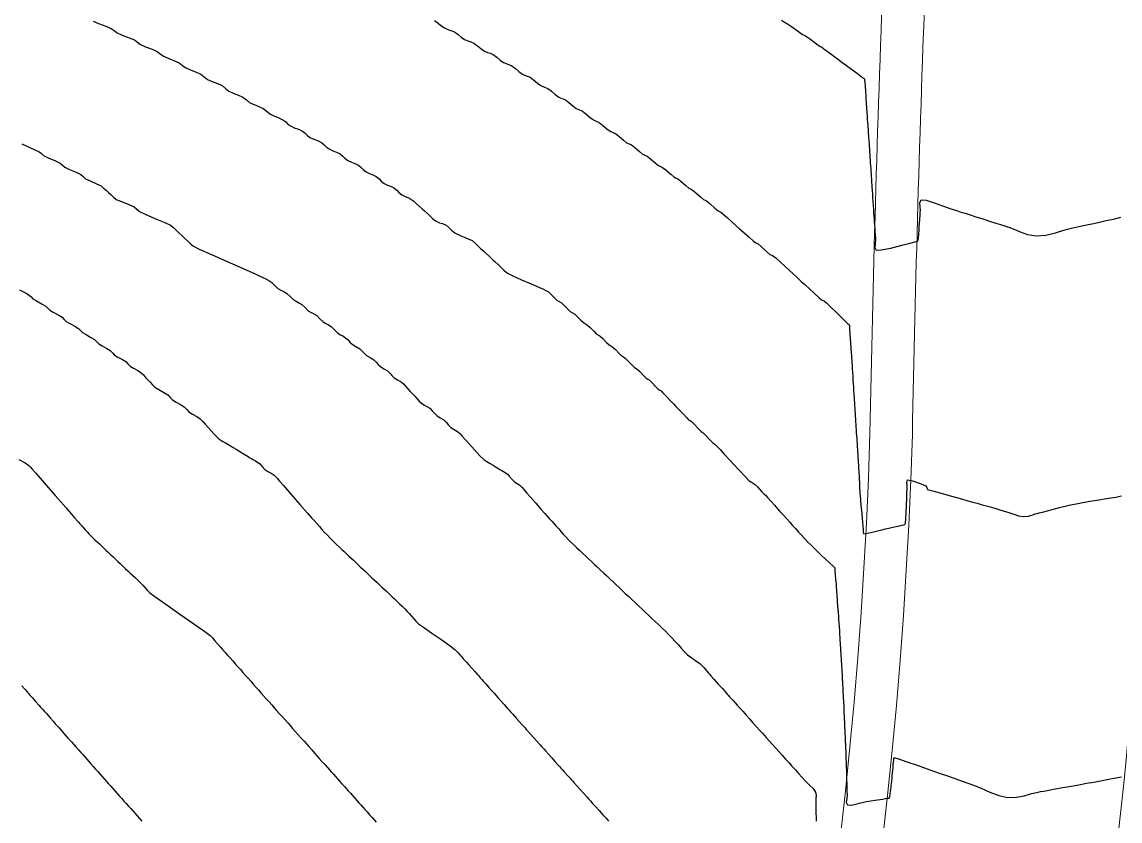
# Model space of a CAD drawing. Header units: millimetres. Extents: x 340454 to 342791, y 6993867 to 6995092.
# Drawn here: x 341771.3 to 341823, y 6994530.3 to 6994567.9 of the extents above; entities that cross this region are included whole.
import ezdxf

# ---------------------------------------------------------------- set-up
doc = ezdxf.new("R2010")
doc.units = ezdxf.units.MM
doc.header["$LTSCALE"] = 10
for name, color, linetype in [('T-HM-CURVA_INTERMEDIARIA', 45, 'Continuous'), ('T-HM-CURVA_MESTRA', 20, 'Continuous'), ('URB-Calçadas', 2, 'Continuous'), ('URB-Quadras', 3, 'Continuous')]:
    doc.layers.add(name, color=color, linetype=linetype)

msp = doc.modelspace()

# ---------------------------------------------------------------- linework, layer by layer
at = {"layer": 'T-HM-CURVA_INTERMEDIARIA', "color": 45, "linetype": 'Continuous', "lineweight": -3, "flags": 128}
for points, elevation in [([(341774.611, 6994567.986), (341774.858, 6994567.882), (341775.209, 6994567.749), (341775.461, 6994567.643), (341775.6, 6994567.538), (341775.739, 6994567.434), (341775.979, 6994567.332), (341776.31, 6994567.207), (341776.553, 6994567.102), (341776.697, 6994566.993), (341776.842, 6994566.883), (341777.073, 6994566.783), (341777.386, 6994566.664), (341777.621, 6994566.562), (341777.77, 6994566.448), (341777.919, 6994566.333), (341778.143, 6994566.235), (341778.437, 6994566.123), (341778.664, 6994566.023), (341778.818, 6994565.904), (341778.972, 6994565.784), (341779.189, 6994565.688), (341779.465, 6994565.583), (341779.685, 6994565.485), (341779.843, 6994565.361), (341780.001, 6994565.236), (341780.211, 6994565.142), (341780.471, 6994565.043), (341780.683, 6994564.947), (341780.845, 6994564.818), (341781.008, 6994564.69), (341781.211, 6994564.597), (341781.454, 6994564.505), (341781.66, 6994564.41), (341781.826, 6994564.277), (341781.992, 6994564.144), (341782.188, 6994564.053), (341782.416, 6994563.967), (341782.616, 6994563.874), (341782.74, 6994563.78), (341782.83, 6994563.692), (341782.955, 6994563.599), (341783.145, 6994563.51), (341783.358, 6994563.429), (341783.551, 6994563.338), (341783.678, 6994563.242), (341783.77, 6994563.151), (341783.897, 6994563.055), (341784.081, 6994562.967), (341784.28, 6994562.893), (341784.466, 6994562.803), (341784.596, 6994562.704), (341784.689, 6994562.611), (341784.819, 6994562.511), (341784.997, 6994562.425), (341785.182, 6994562.357), (341785.363, 6994562.269), (341785.494, 6994562.167), (341785.59, 6994562.071), (341785.721, 6994561.969), (341785.894, 6994561.885), (341786.065, 6994561.822), (341786.24, 6994561.736), (341786.374, 6994561.631), (341786.471, 6994561.532), (341786.605, 6994561.427), (341786.772, 6994561.345), (341786.931, 6994561.287), (341787.1, 6994561.203), (341787.236, 6994561.095), (341787.334, 6994560.994), (341787.47, 6994560.886), (341787.632, 6994560.805), (341787.778, 6994560.753), (341787.942, 6994560.67), (341788.08, 6994560.56), (341788.18, 6994560.456), (341788.318, 6994560.346), (341788.475, 6994560.266), (341788.61, 6994560.219), (341788.767, 6994560.138), (341788.908, 6994560.025), (341789.012, 6994559.917), (341789.148, 6994559.807), (341789.297, 6994559.73), (341789.426, 6994559.684), (341789.575, 6994559.607), (341789.715, 6994559.502), (341789.823, 6994559.398), (341789.961, 6994559.268), (341790.1, 6994559.145), (341790.213, 6994559.046), (341790.354, 6994558.921), (341790.494, 6994558.788), (341790.606, 6994558.678), (341790.757, 6994558.567), (341790.924, 6994558.49), (341791.068, 6994558.449), (341791.235, 6994558.371), (341791.381, 6994558.253), (341791.489, 6994558.134), (341791.641, 6994558.009), (341791.896, 6994557.887), (341792.197, 6994557.771), (341792.452, 6994557.648), (341792.606, 6994557.53), (341792.716, 6994557.418), (341792.856, 6994557.279), (341793.002, 6994557.145), (341793.121, 6994557.037), (341793.269, 6994556.901), (341793.418, 6994556.765), (341793.539, 6994556.655), (341793.691, 6994556.516), (341793.839, 6994556.369), (341793.957, 6994556.249), (341794.122, 6994556.122), (341794.372, 6994555.993), (341794.786, 6994555.806), (341795.244, 6994555.607), (341795.627, 6994555.443), (341795.815, 6994555.361), (341795.936, 6994555.301), (341796.049, 6994555.23), (341796.173, 6994555.114), (341796.334, 6994554.949), (341796.452, 6994554.836), (341796.563, 6994554.774), (341796.674, 6994554.711), (341796.796, 6994554.595), (341796.963, 6994554.424), (341797.08, 6994554.311), (341797.185, 6994554.252), (341797.29, 6994554.192), (341797.411, 6994554.076), (341797.582, 6994553.9), (341797.698, 6994553.787), (341797.797, 6994553.73), (341797.896, 6994553.674), (341798.016, 6994553.557), (341798.191, 6994553.377), (341798.307, 6994553.263), (341798.401, 6994553.209), (341798.494, 6994553.155), (341798.613, 6994553.038), (341798.792, 6994552.853), (341798.908, 6994552.739), (341798.995, 6994552.688), (341799.083, 6994552.637), (341799.202, 6994552.52), (341799.384, 6994552.33), (341799.499, 6994552.215), (341799.582, 6994552.167), (341799.664, 6994552.119), (341799.782, 6994552.001), (341799.967, 6994551.807), (341800.082, 6994551.692), (341800.159, 6994551.647), (341800.236, 6994551.601), (341800.354, 6994551.483), (341800.542, 6994551.285), (341800.657, 6994551.169), (341800.729, 6994551.126), (341800.8, 6994551.084), (341800.917, 6994550.964), (341801.109, 6994550.763), (341801.223, 6994550.646), (341801.29, 6994550.606), (341801.357, 6994550.566), (341801.436, 6994550.486), (341801.593, 6994550.321), (341801.781, 6994550.123), (341801.935, 6994549.963), (341802.058, 6994549.834), (341802.214, 6994549.672), (341802.408, 6994549.468), (341802.571, 6994549.296), (341802.654, 6994549.212), (341802.722, 6994549.172), (341802.79, 6994549.131), (341802.912, 6994549.005), (341803.115, 6994548.789), (341803.232, 6994548.667), (341803.289, 6994548.632), (341803.346, 6994548.598), (341803.466, 6994548.472), (341803.671, 6994548.252), (341803.788, 6994548.129), (341803.84, 6994548.097), (341803.892, 6994548.066), (341803.97, 6994547.984), (341804.136, 6994547.806), (341804.335, 6994547.592), (341804.599, 6994547.309), (341804.99, 6994546.89), (341805.345, 6994546.509), (341805.504, 6994546.34), (341805.577, 6994546.295), (341805.648, 6994546.251), (341805.716, 6994546.209), (341805.782, 6994546.169), (341805.894, 6994546.046), (341806.097, 6994545.822), (341806.208, 6994545.7), (341806.266, 6994545.664), (341806.365, 6994545.555), (341806.556, 6994545.343), (341806.692, 6994545.192), (341806.777, 6994545.094), (341806.862, 6994544.996), (341806.954, 6994544.894), (341807.098, 6994544.735), (341807.271, 6994544.544), (341807.418, 6994544.381), (341807.536, 6994544.25), (341807.685, 6994544.085), (341807.834, 6994543.919), (341807.953, 6994543.785), (341808.106, 6994543.619), (341808.265, 6994543.452), (341808.401, 6994543.315), (341808.574, 6994543.145), (341808.757, 6994542.97), (341808.913, 6994542.825), (341809.087, 6994542.662), (341809.29, 6994542.472), (341809.46, 6994542.312), (341809.533, 6994542.243), (341809.539, 6994542.172), (341809.545, 6994542.092), (341809.56, 6994541.909), (341809.577, 6994541.691), (341809.594, 6994541.472), (341809.608, 6994541.289), (341809.614, 6994541.209), (341809.618, 6994541.15), (341809.634, 6994540.941), (341809.65, 6994540.728), (341809.656, 6994540.642), (341809.67, 6994540.446), (341809.685, 6994540.245), (341809.688, 6994540.19), (341809.692, 6994540.134), (341809.705, 6994539.952), (341809.718, 6994539.763), (341809.723, 6994539.695), (341809.727, 6994539.626), (341809.739, 6994539.457), (341809.751, 6994539.281), (341809.756, 6994539.2), (341809.761, 6994539.119), (341809.771, 6994538.963), (341809.782, 6994538.798), (341809.788, 6994538.705), (341809.794, 6994538.612), (341809.803, 6994538.468), (341809.812, 6994538.315), (341809.819, 6994538.211), (341809.825, 6994538.106), (341809.833, 6994537.974), (341809.842, 6994537.832), (341809.848, 6994537.717), (341809.855, 6994537.602), (341809.862, 6994537.481), (341809.87, 6994537.349), (341809.877, 6994537.219), (341809.883, 6994537.098), (341809.89, 6994536.982), (341809.897, 6994536.865), (341809.904, 6994536.725), (341809.911, 6994536.594), (341809.917, 6994536.488), (341809.922, 6994536.382), (341809.93, 6994536.231), (341809.937, 6994536.09), (341809.942, 6994535.994), (341809.947, 6994535.898), (341809.955, 6994535.738), (341809.962, 6994535.585), (341809.966, 6994535.5), (341809.97, 6994535.414), (341809.978, 6994535.244), (341809.986, 6994535.081), (341809.989, 6994535.005), (341809.993, 6994534.93), (341810.001, 6994534.75), (341810.008, 6994534.577), (341810.011, 6994534.511), (341810.014, 6994534.445), (341810.022, 6994534.256), (341810.029, 6994534.073), (341810.032, 6994534.017), (341810.034, 6994533.961), (341810.042, 6994533.762), (341810.049, 6994533.568), (341810.053, 6994533.476), (341810.06, 6994533.268), (341810.068, 6994533.064), (341810.071, 6994532.991), (341810.075, 6994532.877), (341810.082, 6994532.672), (341810.085, 6994532.56), (341810.087, 6994532.506), (341810.09, 6994532.432), (341810.095, 6994532.261), (341810.102, 6994532.056), (341810.107, 6994531.883), (341810.111, 6994531.732), (341810.117, 6994531.552), (341810.099, 6994531.356), (341810.08, 6994531.195), (341810.13, 6994531.08), (341810.321, 6994531.063), (341810.642, 6994531.138), (341811.029, 6994531.224), (341811.438, 6994531.291), (341811.78, 6994531.348), (341811.933, 6994531.374), (341811.994, 6994531.384), (341812.045, 6994531.392), (341812.103, 6994531.396), (341812.126, 6994531.469), (341812.138, 6994531.531), (341812.151, 6994531.607), (341812.159, 6994531.664), (341812.167, 6994531.721), (341812.176, 6994531.795), (341812.187, 6994531.89), (341812.197, 6994531.989), (341812.216, 6994532.178), (341812.231, 6994532.326), (341812.244, 6994532.456), (341812.256, 6994532.578), (341812.267, 6994532.694), (341812.279, 6994532.811), (341812.293, 6994532.966), (341812.313, 6994533.179), (341812.324, 6994533.288), (341812.385, 6994533.291), (341812.541, 6994533.237), (341812.922, 6994533.105), (341813.41, 6994532.935), (341813.885, 6994532.77), (341814.227, 6994532.651), (341814.544, 6994532.542), (341814.796, 6994532.455), (341815.112, 6994532.344), (341815.368, 6994532.254), (341815.578, 6994532.179), (341815.795, 6994532.101), (341816.067, 6994532.003), (341816.423, 6994531.856), (341816.832, 6994531.675), (341817.264, 6994531.513), (341817.689, 6994531.425), (341818.091, 6994531.434), (341818.454, 6994531.504), (341818.751, 6994531.59), (341818.952, 6994531.645), (341819.108, 6994531.673), (341819.231, 6994531.696), (341819.386, 6994531.725), (341819.614, 6994531.767), (341819.911, 6994531.821), (341820.273, 6994531.887), (341820.569, 6994531.941), (341820.854, 6994531.992), (341821.108, 6994532.037), (341821.309, 6994532.073), (341821.49, 6994532.106), (341821.634, 6994532.131), (341821.815, 6994532.164), (341822.131, 6994532.223), (341822.606, 6994532.313), (341823.04, 6994532.394)], 707), ([(341790.681, 6994568.014), (341790.852, 6994567.897), (341790.991, 6994567.778), (341791.155, 6994567.665), (341791.32, 6994567.593), (341791.46, 6994567.551), (341791.624, 6994567.478), (341791.795, 6994567.36), (341791.942, 6994567.235), (341792.105, 6994567.121), (341792.26, 6994567.052), (341792.391, 6994567.012), (341792.546, 6994566.943), (341792.715, 6994566.824), (341792.871, 6994566.692), (341793.033, 6994566.577), (341793.178, 6994566.512), (341793.302, 6994566.474), (341793.447, 6994566.409), (341793.615, 6994566.289), (341793.778, 6994566.151), (341793.939, 6994566.035), (341794.133, 6994565.955), (341794.327, 6994565.875), (341794.494, 6994565.754), (341794.664, 6994565.61), (341794.824, 6994565.493), (341795.006, 6994565.417), (341795.187, 6994565.342), (341795.353, 6994565.22), (341795.53, 6994565.07), (341795.689, 6994564.952), (341795.859, 6994564.881), (341796.029, 6994564.809), (341796.193, 6994564.687), (341796.376, 6994564.531), (341796.534, 6994564.412), (341796.693, 6994564.345), (341796.851, 6994564.278), (341797.015, 6994564.154), (341797.206, 6994563.991), (341797.361, 6994563.873), (341797.508, 6994563.81), (341797.655, 6994563.746), (341797.818, 6994563.622), (341798.017, 6994563.452), (341798.169, 6994563.334), (341798.306, 6994563.275), (341798.442, 6994563.216), (341798.602, 6994563.092), (341798.809, 6994562.915), (341798.959, 6994562.796), (341799.086, 6994562.741), (341799.212, 6994562.686), (341799.369, 6994562.562), (341799.584, 6994562.378), (341799.733, 6994562.259), (341799.849, 6994562.208), (341799.966, 6994562.156), (341800.12, 6994562.033), (341800.342, 6994561.842), (341800.489, 6994561.723), (341800.596, 6994561.675), (341800.703, 6994561.628), (341800.856, 6994561.504), (341801.084, 6994561.307), (341801.229, 6994561.187), (341801.327, 6994561.143), (341801.426, 6994561.099), (341801.576, 6994560.975), (341801.809, 6994560.773), (341801.954, 6994560.652), (341802.043, 6994560.612), (341802.133, 6994560.571), (341802.281, 6994560.447), (341802.519, 6994560.24), (341802.663, 6994560.118), (341802.744, 6994560.081), (341802.825, 6994560.044), (341802.972, 6994559.919), (341803.215, 6994559.707), (341803.358, 6994559.584), (341803.431, 6994559.551), (341803.503, 6994559.517), (341803.65, 6994559.391), (341803.895, 6994559.174), (341804.038, 6994559.051), (341804.103, 6994559.021), (341804.168, 6994558.991), (341804.264, 6994558.908), (341804.464, 6994558.731), (341804.704, 6994558.519), (341804.898, 6994558.348), (341805.054, 6994558.21), (341805.252, 6994558.037), (341805.501, 6994557.816), (341805.713, 6994557.628), (341805.812, 6994557.544), (341805.868, 6994557.521), (341805.924, 6994557.497), (341806.068, 6994557.369), (341806.325, 6994557.137), (341806.483, 6994556.999), (341806.568, 6994556.961), (341806.653, 6994556.923), (341806.758, 6994556.832), (341806.959, 6994556.646), (341807.2, 6994556.423), (341807.398, 6994556.243), (341807.558, 6994556.096), (341807.759, 6994555.913), (341807.961, 6994555.728), (341808.124, 6994555.579), (341808.33, 6994555.391), (341808.587, 6994555.154), (341808.806, 6994554.953), (341808.913, 6994554.858), (341808.985, 6994554.826), (341809.057, 6994554.793), (341809.157, 6994554.701), (341809.359, 6994554.505), (341809.6, 6994554.271), (341809.84, 6994554.037), (341810.041, 6994553.84), (341810.134, 6994553.749), (341810.182, 6994553.706), (341810.225, 6994553.659), (341810.237, 6994553.514), (341810.252, 6994553.245), (341810.265, 6994553.034), (341810.278, 6994552.835), (341810.284, 6994552.744), (341810.288, 6994552.688), (341810.295, 6994552.573), (341810.309, 6994552.362), (341810.317, 6994552.243), (341810.322, 6994552.157), (341810.336, 6994551.953), (341810.349, 6994551.743), (341810.353, 6994551.685), (341810.357, 6994551.627), (341810.369, 6994551.438), (341810.382, 6994551.242), (341810.386, 6994551.169), (341810.391, 6994551.097), (341810.402, 6994550.924), (341810.414, 6994550.741), (341810.419, 6994550.654), (341810.425, 6994550.567), (341810.435, 6994550.409), (341810.446, 6994550.241), (341810.452, 6994550.139), (341810.459, 6994550.038), (341810.468, 6994549.895), (341810.478, 6994549.74), (341810.485, 6994549.624), (341810.493, 6994549.509), (341810.501, 6994549.381), (341810.51, 6994549.239), (341810.519, 6994549.106), (341810.527, 6994548.981), (341810.534, 6994548.859), (341810.542, 6994548.738), (341810.551, 6994548.589), (341810.56, 6994548.453), (341810.567, 6994548.345), (341810.574, 6994548.237), (341810.584, 6994548.076), (341810.594, 6994547.925), (341810.6, 6994547.831), (341810.606, 6994547.736), (341810.617, 6994547.562), (341810.627, 6994547.398), (341810.632, 6994547.317), (341810.637, 6994547.236), (341810.649, 6994547.049), (341810.66, 6994546.871), (341810.664, 6994546.803), (341810.669, 6994546.735), (341810.681, 6994546.547), (341810.692, 6994546.367), (341810.695, 6994546.314), (341810.698, 6994546.262), (341810.696, 6994546.153), (341810.694, 6994546.051), (341810.693, 6994545.988), (341810.712, 6994545.786), (341810.732, 6994545.583), (341810.74, 6994545.504), (341810.75, 6994545.391), (341810.77, 6994545.188), (341810.78, 6994545.077), (341810.786, 6994545.021), (341810.793, 6994544.947), (341810.808, 6994544.775), (341810.827, 6994544.571), (341810.846, 6994544.366), (341810.863, 6994544.182), (341810.873, 6994544.064), (341810.872, 6994543.935), (341810.893, 6994543.837), (341811.079, 6994543.863), (341811.43, 6994543.95), (341811.745, 6994544.03), (341811.932, 6994544.072), (341812.08, 6994544.105), (341812.267, 6994544.148), (341812.503, 6994544.202), (341812.701, 6994544.248), (341812.786, 6994544.267), (341812.84, 6994544.271), (341812.859, 6994544.335), (341812.871, 6994544.411), (341812.878, 6994544.485), (341812.886, 6994544.578), (341812.89, 6994544.645), (341812.895, 6994544.73), (341812.897, 6994544.783), (341812.901, 6994544.874), (341812.905, 6994544.972), (341812.908, 6994545.071), (341812.915, 6994545.252), (341812.923, 6994545.459), (341812.926, 6994545.553), (341812.93, 6994545.648), (341812.935, 6994545.801), (341812.94, 6994545.946), (341812.943, 6994546.03), (341812.946, 6994546.115), (341812.937, 6994546.25), (341812.962, 6994546.38), (341813.201, 6994546.329), (341813.6, 6994546.196), (341813.829, 6994546.104), (341813.869, 6994546.018), (341813.91, 6994545.933), (341814.009, 6994545.896), (341814.205, 6994545.844), (341814.439, 6994545.782), (341814.71, 6994545.705), (341815.099, 6994545.596), (341815.5, 6994545.484), (341815.805, 6994545.398), (341816.044, 6994545.332), (341816.234, 6994545.279), (341816.473, 6994545.211), (341816.741, 6994545.134), (341817.066, 6994545.04), (341817.396, 6994544.944), (341817.681, 6994544.861), (341817.963, 6994544.765), (341818.19, 6994544.684), (341818.417, 6994544.647), (341818.659, 6994544.676), (341818.861, 6994544.738), (341818.972, 6994544.779), (341819.068, 6994544.803), (341819.163, 6994544.826), (341819.311, 6994544.863), (341819.552, 6994544.922), (341819.768, 6994544.979), (341820.124, 6994545.071), (341820.572, 6994545.181), (341821.061, 6994545.288), (341821.543, 6994545.377), (341821.976, 6994545.445), (341822.325, 6994545.495), (341822.557, 6994545.531), (341822.777, 6994545.573), (341822.961, 6994545.61), (341823.042, 6994545.635)], 708), ([(341807.03, 6994568.034), (341807.214, 6994567.903), (341807.262, 6994567.884), (341807.31, 6994567.866), (341807.497, 6994567.732), (341807.834, 6994567.49), (341808.018, 6994567.358), (341808.092, 6994567.328), (341808.163, 6994567.3), (341808.344, 6994567.167), (341808.675, 6994566.924), (341808.855, 6994566.792), (341808.906, 6994566.771), (341809.019, 6994566.687), (341809.283, 6994566.49), (341809.599, 6994566.256), (341809.864, 6994566.061), (341810.085, 6994565.899), (341810.326, 6994565.721), (341810.605, 6994565.513), (341810.838, 6994565.338), (341810.937, 6994565.261), (341810.942, 6994565.191), (341810.948, 6994565.108), (341810.961, 6994564.918), (341810.977, 6994564.69), (341810.993, 6994564.464), (341811.006, 6994564.274), (341811.012, 6994564.19), (341811.017, 6994564.111), (341811.031, 6994563.904), (341811.046, 6994563.689), (341811.05, 6994563.632), (341811.054, 6994563.574), (341811.067, 6994563.386), (341811.08, 6994563.189), (341811.086, 6994563.114), (341811.091, 6994563.038), (341811.102, 6994562.869), (341811.115, 6994562.688), (341811.121, 6994562.596), (341811.127, 6994562.503), (341811.138, 6994562.352), (341811.149, 6994562.187), (341811.156, 6994562.078), (341811.164, 6994561.968), (341811.173, 6994561.835), (341811.183, 6994561.687), (341811.192, 6994561.559), (341811.2, 6994561.434), (341811.209, 6994561.31), (341811.217, 6994561.186), (341811.227, 6994561.036), (341811.236, 6994560.9), (341811.244, 6994560.793), (341811.251, 6994560.685), (341811.262, 6994560.52), (341811.273, 6994560.367), (341811.279, 6994560.276), (341811.285, 6994560.185), (341811.297, 6994560.004), (341811.308, 6994559.835), (341811.314, 6994559.759), (341811.319, 6994559.684), (341811.332, 6994559.489), (341811.344, 6994559.302), (341811.348, 6994559.243), (341811.352, 6994559.183), (341811.366, 6994558.974), (341811.38, 6994558.771), (341811.386, 6994558.682), (341811.394, 6994558.564), (341811.408, 6994558.354), (341811.416, 6994558.24), (341811.419, 6994558.182), (341811.425, 6994558.104), (341811.437, 6994557.924), (341811.451, 6994557.709), (341811.44, 6994557.504), (341811.427, 6994557.325), (341811.485, 6994557.201), (341811.72, 6994557.207), (341812.178, 6994557.3), (341812.701, 6994557.429), (341813.133, 6994557.544), (341813.314, 6994557.594), (341813.386, 6994557.61), (341813.443, 6994557.616), (341813.464, 6994557.692), (341813.474, 6994557.755), (341813.483, 6994557.834), (341813.489, 6994557.89), (341813.494, 6994557.95), (341813.5, 6994558.012), (341813.505, 6994558.085), (341813.509, 6994558.136), (341813.518, 6994558.297), (341813.529, 6994558.469), (341813.533, 6994558.526), (341813.536, 6994558.583), (341813.542, 6994558.688), (341813.552, 6994558.839), (341813.559, 6994558.96), (341813.567, 6994559.081), (341813.552, 6994559.227), (341813.54, 6994559.431), (341813.597, 6994559.577), (341813.833, 6994559.551), (341814.26, 6994559.415), (341814.706, 6994559.251), (341814.999, 6994559.145), (341815.172, 6994559.091), (341815.308, 6994559.048), (341815.48, 6994558.993), (341815.669, 6994558.934), (341815.906, 6994558.859), (341816.176, 6994558.774), (341816.464, 6994558.684), (341816.823, 6994558.571), (341817.117, 6994558.478), (341817.343, 6994558.407), (341817.497, 6994558.359), (341817.619, 6994558.321), (341817.773, 6994558.272), (341817.969, 6994558.189), (341818.259, 6994558.062), (341818.618, 6994557.942), (341819.024, 6994557.878), (341819.47, 6994557.912), (341819.934, 6994558.019), (341820.374, 6994558.149), (341820.748, 6994558.25), (341821.027, 6994558.31), (341821.247, 6994558.358), (341821.463, 6994558.405), (341821.728, 6994558.462), (341822.061, 6994558.534), (341822.324, 6994558.591), (341822.656, 6994558.663), (341823.004, 6994558.746)], 709), ([(341771.256, 6994562.202), (341771.482, 6994562.097), (341771.836, 6994561.942), (341772.067, 6994561.834), (341772.172, 6994561.744), (341772.277, 6994561.654), (341772.497, 6994561.551), (341772.834, 6994561.404), (341773.059, 6994561.296), (341773.168, 6994561.202), (341773.277, 6994561.108), (341773.492, 6994561.005), (341773.811, 6994560.866), (341774.031, 6994560.76), (341774.144, 6994560.661), (341774.257, 6994560.562), (341774.466, 6994560.461), (341774.769, 6994560.328), (341774.983, 6994560.224), (341775.104, 6994560.126), (341775.218, 6994560.017), (341775.336, 6994559.913), (341775.457, 6994559.806), (341775.573, 6994559.693), (341775.702, 6994559.591), (341775.946, 6994559.486), (341776.297, 6994559.353), (341776.546, 6994559.245), (341776.672, 6994559.133), (341776.798, 6994559.019), (341777.06, 6994558.896), (341777.523, 6994558.698), (341777.987, 6994558.499), (341778.251, 6994558.373), (341778.387, 6994558.262), (341778.513, 6994558.134), (341778.645, 6994558.013), (341778.78, 6994557.89), (341778.915, 6994557.766), (341779.053, 6994557.641), (341779.186, 6994557.506), (341779.332, 6994557.386), (341779.606, 6994557.253), (341780.188, 6994556.991), (341780.928, 6994556.662), (341781.673, 6994556.332), (341782.272, 6994556.066), (341782.573, 6994555.929), (341782.749, 6994555.842), (341782.888, 6994555.767), (341783.022, 6994555.679), (341783.163, 6994555.54), (341783.305, 6994555.401), (341783.448, 6994555.315), (341783.594, 6994555.245), (341783.738, 6994555.158), (341783.882, 6994555.016), (341784.026, 6994554.874), (341784.166, 6994554.789), (341784.303, 6994554.723), (341784.444, 6994554.637), (341784.591, 6994554.491), (341784.737, 6994554.346), (341784.873, 6994554.263), (341785.002, 6994554.201), (341785.14, 6994554.116), (341785.289, 6994553.968), (341785.437, 6994553.819), (341785.57, 6994553.737), (341785.692, 6994553.679), (341785.826, 6994553.596), (341785.976, 6994553.444), (341786.127, 6994553.292), (341786.257, 6994553.211), (341786.371, 6994553.158), (341786.502, 6994553.075), (341786.616, 6994552.968), (341786.697, 6994552.871), (341786.807, 6994552.766), (341786.988, 6994552.661), (341787.169, 6994552.555), (341787.282, 6994552.448), (341787.367, 6994552.345), (341787.477, 6994552.24), (341787.651, 6994552.138), (341787.826, 6994552.036), (341787.939, 6994551.927), (341788.028, 6994551.82), (341788.138, 6994551.714), (341788.306, 6994551.615), (341788.473, 6994551.516), (341788.586, 6994551.407), (341788.68, 6994551.296), (341788.789, 6994551.189), (341788.951, 6994551.093), (341789.112, 6994550.997), (341789.221, 6994550.897), (341789.314, 6994550.793), (341789.431, 6994550.664), (341789.546, 6994550.543), (341789.639, 6994550.446), (341789.756, 6994550.324), (341789.873, 6994550.194), (341789.968, 6994550.088), (341790.088, 6994549.979), (341790.217, 6994549.895), (341790.33, 6994549.841), (341790.459, 6994549.757), (341790.583, 6994549.637), (341790.681, 6994549.517), (341790.793, 6994549.406), (341790.958, 6994549.306), (341791.123, 6994549.207), (341791.24, 6994549.09), (341791.345, 6994548.964), (341791.459, 6994548.85), (341791.617, 6994548.755), (341791.775, 6994548.659), (341791.885, 6994548.556), (341791.987, 6994548.439), (341792.114, 6994548.296), (341792.301, 6994548.092), (341792.575, 6994547.792), (341792.842, 6994547.504), (341793.01, 6994547.336), (341793.153, 6994547.239), (341793.301, 6994547.156), (341793.445, 6994547.067), (341793.583, 6994546.983), (341793.759, 6994546.874), (341793.855, 6994546.815), (341793.932, 6994546.768), (341794.01, 6994546.723), (341794.119, 6994546.653), (341794.207, 6994546.556), (341794.338, 6994546.404), (341794.453, 6994546.285), (341794.579, 6994546.208), (341794.704, 6994546.13), (341794.798, 6994546.038), (341794.907, 6994545.912), (341795.04, 6994545.758), (341795.213, 6994545.56), (341795.46, 6994545.275), (341795.707, 6994544.991), (341795.878, 6994544.796), (341795.995, 6994544.666), (341796.088, 6994544.563), (341796.205, 6994544.434), (341796.323, 6994544.304), (341796.418, 6994544.199), (341796.537, 6994544.067), (341796.656, 6994543.934), (341796.751, 6994543.826), (341796.874, 6994543.694), (341797.001, 6994543.56), (341797.11, 6994543.45), (341797.248, 6994543.314), (341797.389, 6994543.179), (341797.509, 6994543.068), (341797.659, 6994542.928), (341797.807, 6994542.788), (341797.927, 6994542.676), (341798.077, 6994542.534), (341798.228, 6994542.392), (341798.35, 6994542.277), (341798.504, 6994542.132), (341798.658, 6994541.987), (341798.782, 6994541.87), (341798.939, 6994541.723), (341799.096, 6994541.575), (341799.223, 6994541.455), (341799.382, 6994541.305), (341799.542, 6994541.154), (341799.672, 6994541.032), (341799.834, 6994540.879), (341799.998, 6994540.725), (341800.13, 6994540.6), (341800.296, 6994540.444), (341800.462, 6994540.287), (341800.597, 6994540.16), (341800.767, 6994540), (341800.937, 6994539.84), (341801.075, 6994539.71), (341801.247, 6994539.547), (341801.421, 6994539.382), (341801.559, 6994539.249), (341801.723, 6994539.085), (341801.88, 6994538.921), (341802.001, 6994538.788), (341802.155, 6994538.62), (341802.306, 6994538.448), (341802.428, 6994538.307), (341802.595, 6994538.147), (341802.797, 6994537.997), (341802.985, 6994537.88), (341803.179, 6994537.735), (341803.375, 6994537.537), (341803.526, 6994537.358), (341803.59, 6994537.277), (341803.637, 6994537.222), (341803.706, 6994537.145), (341803.864, 6994536.97), (341804.052, 6994536.76), (341804.242, 6994536.549), (341804.403, 6994536.369), (341804.473, 6994536.291), (341804.513, 6994536.245), (341804.583, 6994536.167), (341804.744, 6994535.987), (341804.938, 6994535.772), (341805.091, 6994535.601), (341805.215, 6994535.464), (341805.37, 6994535.291), (341805.531, 6994535.112), (341805.667, 6994534.959), (341805.838, 6994534.769), (341806.007, 6994534.58), (341806.142, 6994534.43), (341806.305, 6994534.248), (341806.466, 6994534.07), (341806.593, 6994533.929), (341806.753, 6994533.75), (341806.918, 6994533.567), (341807.055, 6994533.415), (341807.223, 6994533.227), (341807.388, 6994533.045), (341807.519, 6994532.899), (341807.683, 6994532.717), (341807.851, 6994532.531), (341807.987, 6994532.379), (341808.156, 6994532.191), (341808.352, 6994531.997), (341808.514, 6994531.84), (341808.623, 6994531.673), (341808.659, 6994531.51), (341808.647, 6994531.365), (341808.637, 6994531.185), (341808.641, 6994531.013), (341808.645, 6994530.876), (341808.649, 6994530.703), (341808.654, 6994530.484), (341808.658, 6994530.3)], 706), ([(341771.118, 6994547.346), (341771.403, 6994547.175), (341771.581, 6994547.062), (341771.661, 6994546.979), (341771.736, 6994546.89), (341771.91, 6994546.691), (341772.309, 6994546.233), (341772.821, 6994545.645), (341773.333, 6994545.057), (341773.734, 6994544.597), (341773.91, 6994544.396), (341773.991, 6994544.305), (341774.074, 6994544.214), (341774.156, 6994544.123), (341774.24, 6994544.03), (341774.323, 6994543.937), (341774.409, 6994543.843), (341774.499, 6994543.75), (341774.597, 6994543.653), (341774.696, 6994543.558), (341774.803, 6994543.459), (341774.907, 6994543.361), (341775.013, 6994543.261), (341775.118, 6994543.162), (341775.227, 6994543.06), (341775.334, 6994542.958), (341775.445, 6994542.854), (341775.554, 6994542.751), (341775.667, 6994542.645), (341775.779, 6994542.539), (341775.894, 6994542.431), (341776.008, 6994542.323), (341776.125, 6994542.213), (341776.242, 6994542.103), (341776.361, 6994541.99), (341776.48, 6994541.878), (341776.602, 6994541.763), (341776.726, 6994541.646), (341776.841, 6994541.532), (341776.95, 6994541.416), (341777.057, 6994541.299), (341777.163, 6994541.177), (341777.278, 6994541.061), (341777.517, 6994540.888), (341778.037, 6994540.523), (341778.696, 6994540.062), (341779.356, 6994539.6), (341779.877, 6994539.234), (341780.119, 6994539.057), (341780.237, 6994538.935), (341780.346, 6994538.804), (341780.47, 6994538.659), (341780.595, 6994538.514), (341780.71, 6994538.384), (341780.826, 6994538.256), (341780.944, 6994538.126), (341781.062, 6994537.994), (341781.183, 6994537.853), (341781.306, 6994537.71), (341781.425, 6994537.576), (341781.545, 6994537.444), (341781.667, 6994537.31), (341781.789, 6994537.173), (341781.908, 6994537.034), (341782.029, 6994536.895), (341782.153, 6994536.756), (341782.276, 6994536.62), (341782.394, 6994536.483), (341782.511, 6994536.347), (341782.635, 6994536.209), (341782.763, 6994536.067), (341782.894, 6994535.923), (341783.019, 6994535.783), (341783.134, 6994535.65), (341783.249, 6994535.517), (341783.375, 6994535.376), (341783.509, 6994535.228), (341783.647, 6994535.076), (341783.774, 6994534.934), (341783.886, 6994534.804), (341783.999, 6994534.674), (341784.127, 6994534.532), (341784.268, 6994534.376), (341784.413, 6994534.216), (341784.542, 6994534.072), (341784.652, 6994533.945), (341784.761, 6994533.819), (341784.902, 6994533.663), (341785.039, 6994533.511), (341785.147, 6994533.387), (341785.254, 6994533.264), (341785.384, 6994533.119), (341785.537, 6994532.951), (341785.647, 6994532.829), (341785.738, 6994532.728), (341785.824, 6994532.632), (341785.929, 6994532.512), (341786.033, 6994532.392), (341786.12, 6994532.296), (341786.212, 6994532.194), (341786.325, 6994532.069), (341786.441, 6994531.941), (341786.537, 6994531.835), (341786.622, 6994531.739), (341786.724, 6994531.623), (341786.825, 6994531.507), (341786.923, 6994531.399), (341787.032, 6994531.279), (341787.127, 6994531.173), (341787.226, 6994531.06), (341787.324, 6994530.947), (341787.409, 6994530.853), (341787.508, 6994530.743), (341787.631, 6994530.608), (341787.755, 6994530.471), (341787.859, 6994530.356), (341787.943, 6994530.263)], 704), ([(341771.249, 6994536.686), (341771.388, 6994536.525), (341771.488, 6994536.41), (341771.57, 6994536.319), (341771.652, 6994536.228), (341771.735, 6994536.136), (341771.819, 6994536.043), (341771.917, 6994535.93), (341772.052, 6994535.773), (341772.152, 6994535.658), (341772.238, 6994535.563), (341772.324, 6994535.468), (341772.41, 6994535.372), (341772.498, 6994535.274), (341772.596, 6994535.162), (341772.728, 6994535.01), (341772.828, 6994534.895), (341772.917, 6994534.796), (341773.007, 6994534.697), (341773.104, 6994534.585), (341773.232, 6994534.438), (341773.332, 6994534.323), (341773.423, 6994534.222), (341773.515, 6994534.12), (341773.608, 6994534.018), (341773.702, 6994533.913), (341773.799, 6994533.801), (341773.923, 6994533.659), (341774.023, 6994533.545), (341774.118, 6994533.439), (341774.214, 6994533.333), (341774.311, 6994533.227), (341774.409, 6994533.117), (341774.507, 6994533.005), (341774.625, 6994532.869), (341774.725, 6994532.755), (341774.825, 6994532.644), (341774.925, 6994532.534), (341775.022, 6994532.423), (341775.137, 6994532.292), (341775.236, 6994532.178), (341775.338, 6994532.065), (341775.44, 6994531.952), (341775.544, 6994531.839), (341775.648, 6994531.722), (341775.746, 6994531.611), (341775.855, 6994531.486), (341775.955, 6994531.372), (341776.061, 6994531.254), (341776.168, 6994531.137), (341776.275, 6994531.018), (341776.385, 6994530.897), (341776.483, 6994530.785), (341776.586, 6994530.667), (341776.687, 6994530.553), (341776.798, 6994530.43), (341776.909, 6994530.308)], 703)]:
    msp.add_lwpolyline(points, dxfattribs=dict(at, elevation=elevation))
at = {"layer": 'T-HM-CURVA_MESTRA', "color": 20, "linetype": 'Continuous', "lineweight": -3, "elevation": 705, "flags": 128}
msp.add_lwpolyline([(341771.147, 6994555.334), (341771.421, 6994555.185), (341771.599, 6994555.081), (341771.687, 6994554.993), (341771.775, 6994554.906), (341771.947, 6994554.805), (341772.21, 6994554.661), (341772.384, 6994554.558), (341772.475, 6994554.467), (341772.566, 6994554.376), (341772.734, 6994554.277), (341772.987, 6994554.137), (341773.158, 6994554.036), (341773.252, 6994553.941), (341773.346, 6994553.846), (341773.511, 6994553.748), (341773.753, 6994553.614), (341773.921, 6994553.513), (341774.018, 6994553.415), (341774.115, 6994553.317), (341774.276, 6994553.22), (341774.509, 6994553.091), (341774.673, 6994552.992), (341774.773, 6994552.89), (341774.872, 6994552.788), (341775.03, 6994552.692), (341775.253, 6994552.569), (341775.415, 6994552.47), (341775.517, 6994552.365), (341775.619, 6994552.26), (341775.774, 6994552.165), (341775.987, 6994552.047), (341776.146, 6994551.948), (341776.251, 6994551.84), (341776.355, 6994551.732), (341776.508, 6994551.637), (341776.711, 6994551.525), (341776.867, 6994551.427), (341776.978, 6994551.321), (341777.081, 6994551.204), (341777.189, 6994551.092), (341777.299, 6994550.977), (341777.404, 6994550.857), (341777.521, 6994550.745), (341777.701, 6994550.634), (341777.945, 6994550.498), (341778.128, 6994550.383), (341778.242, 6994550.264), (341778.355, 6994550.144), (341778.52, 6994550.04), (341778.731, 6994549.923), (341778.899, 6994549.817), (341779.015, 6994549.694), (341779.131, 6994549.571), (341779.292, 6994549.468), (341779.494, 6994549.357), (341779.657, 6994549.253), (341779.78, 6994549.132), (341779.893, 6994549), (341780.056, 6994548.814), (341780.288, 6994548.555), (341780.517, 6994548.332), (341780.691, 6994548.206), (341780.842, 6994548.122), (341781.026, 6994548.017), (341781.204, 6994547.908), (341781.345, 6994547.82), (341781.518, 6994547.714), (341781.729, 6994547.584), (341781.906, 6994547.475), (341781.994, 6994547.42), (341782.062, 6994547.379), (341782.129, 6994547.338), (341782.257, 6994547.269), (341782.455, 6994547.137), (341782.576, 6994547.004), (341782.697, 6994546.871), (341782.839, 6994546.778), (341782.999, 6994546.691), (341783.143, 6994546.596), (341783.271, 6994546.467), (341783.388, 6994546.324), (341783.576, 6994546.109), (341783.934, 6994545.698), (341784.348, 6994545.222), (341784.706, 6994544.811), (341784.894, 6994544.596), (341785.016, 6994544.46), (341785.139, 6994544.324), (341785.263, 6994544.187), (341785.388, 6994544.048), (341785.513, 6994543.908), (341785.641, 6994543.768), (341785.777, 6994543.627), (341785.923, 6994543.484), (341786.073, 6994543.34), (341786.231, 6994543.193), (341786.342, 6994543.089), (341786.432, 6994543.004), (341786.545, 6994542.898), (341786.658, 6994542.791), (341786.75, 6994542.704), (341786.865, 6994542.596), (341786.981, 6994542.487), (341787.074, 6994542.399), (341787.192, 6994542.288), (341787.31, 6994542.177), (341787.405, 6994542.088), (341787.525, 6994541.975), (341787.645, 6994541.862), (341787.742, 6994541.77), (341787.864, 6994541.655), (341787.987, 6994541.539), (341788.086, 6994541.446), (341788.21, 6994541.328), (341788.336, 6994541.21), (341788.437, 6994541.115), (341788.564, 6994540.995), (341788.692, 6994540.875), (341788.795, 6994540.778), (341788.925, 6994540.655), (341789.055, 6994540.531), (341789.159, 6994540.432), (341789.282, 6994540.309), (341789.399, 6994540.185), (341789.491, 6994540.085), (341789.606, 6994539.959), (341789.72, 6994539.83), (341789.811, 6994539.724), (341789.937, 6994539.604), (341790.162, 6994539.438), (341790.564, 6994539.158), (341791.025, 6994538.841), (341791.426, 6994538.562), (341791.649, 6994538.396), (341791.791, 6994538.253), (341791.9, 6994538.125), (341791.968, 6994538.04), (341792.042, 6994537.954), (341792.116, 6994537.868), (341792.188, 6994537.787), (341792.302, 6994537.661), (341792.439, 6994537.508), (341792.578, 6994537.353), (341792.695, 6994537.223), (341792.767, 6994537.143), (341792.838, 6994537.06), (341792.909, 6994536.977), (341792.981, 6994536.897), (341793.099, 6994536.766), (341793.242, 6994536.608), (341793.386, 6994536.447), (341793.508, 6994536.312), (341793.579, 6994536.232), (341793.647, 6994536.153), (341793.715, 6994536.074), (341793.813, 6994535.965), (341793.961, 6994535.801), (341794.057, 6994535.694), (341794.123, 6994535.618), (341794.188, 6994535.542), (341794.26, 6994535.462), (341794.384, 6994535.324), (341794.534, 6994535.158), (341794.686, 6994534.989), (341794.815, 6994534.846), (341794.886, 6994534.767), (341794.948, 6994534.695), (341795.01, 6994534.623), (341795.082, 6994534.543), (341795.211, 6994534.4), (341795.366, 6994534.228), (341795.524, 6994534.053), (341795.657, 6994533.905), (341795.728, 6994533.825), (341795.787, 6994533.758), (341795.846, 6994533.69), (341795.917, 6994533.611), (341796.051, 6994533.462), (341796.212, 6994533.283), (341796.376, 6994533.102), (341796.514, 6994532.949), (341796.585, 6994532.869), (341796.64, 6994532.806), (341796.695, 6994532.743), (341796.799, 6994532.628), (341796.97, 6994532.438), (341797.072, 6994532.325), (341797.125, 6994532.264), (341797.177, 6994532.204), (341797.248, 6994532.125), (341797.389, 6994531.969), (341797.558, 6994531.781), (341797.73, 6994531.591), (341797.875, 6994531.43), (341797.946, 6994531.351), (341797.995, 6994531.295), (341798.044, 6994531.24), (341798.115, 6994531.16), (341798.261, 6994530.998), (341798.436, 6994530.805), (341798.614, 6994530.608), (341798.764, 6994530.442), (341798.836, 6994530.362), (341798.88, 6994530.311)], dxfattribs=at)
at = {"layer": 'URB-Calçadas', "lineweight": 0}
msp.add_lwpolyline([(341813.189, 6994548.521, -0.154603), (341769.061, 6994422.419, -0.499968), (341758.211, 6994421.262), (341722.09, 6994456.659, -0.315349), (341720.75, 6994466.552, 0.143753), (341748.209, 6994550.157, -0.011113), (341750.487, 6994604.294, -0.380362), (341759.213, 6994611.243, -0.065745), (341810.489, 6994599.218, -0.387497), (341814.847, 6994591.795, 0.009382), (341813.189, 6994548.516)], format="xyb", dxfattribs=at)
msp.add_lwpolyline([(341790.258, 6994378.782, 0.100605), (341775.734, 6994403.864, -0.415224), (341775.807, 6994413.121, 0.158402), (341824.186, 6994548.245, -0.007285), (341825.32, 6994581.538, -0.591007), (341835.826, 6994587.824, -0.071689), (341885.087, 6994551.851, -0.211405), (341888.091, 6994544.335, -0.173668), (341813.942, 6994358.869, -0.435412), (341804.363, 6994357.388, -0.187892)], format="xyb", close=True, dxfattribs=at)
at = {"layer": 'URB-Quadras', "color": 252, "lineweight": 0}
msp.add_lwpolyline([(341759.961, 6994423.047, 0.453388), (341767.461, 6994423.619, 0.154587), (341811.19, 6994548.568, -0.00938), (341812.851, 6994591.909, 0.3287), (341809.609, 6994596.878, 0.06575), (341758.965, 6994608.756, 0.424435), (341753.481, 6994604.101, 0.011116), (341751.208, 6994550.08, -0.143782), (341723.221, 6994464.851, 0.364579), (341723.84, 6994458.445), (341759.961, 6994423.047)], format="xyb", dxfattribs=at)
msp.add_lwpolyline([(341777.389, 6994411.898, 0.158416), (341826.185, 6994548.198, -0.007287), (341827.318, 6994581.441, -0.549481), (341834.654, 6994585.615, -0.071144), (341883.012, 6994550.383, -0.213403), (341886.029, 6994542.797, -0.172257), (341812.444, 6994360.194, -0.382994), (341805.809, 6994359.427, -0.188977), (341792.674, 6994379.442, 0.101092), (341777.604, 6994405.523, -0.360343)], format="xyb", close=True, dxfattribs=at)

doc.saveas('drawing.dxf')
